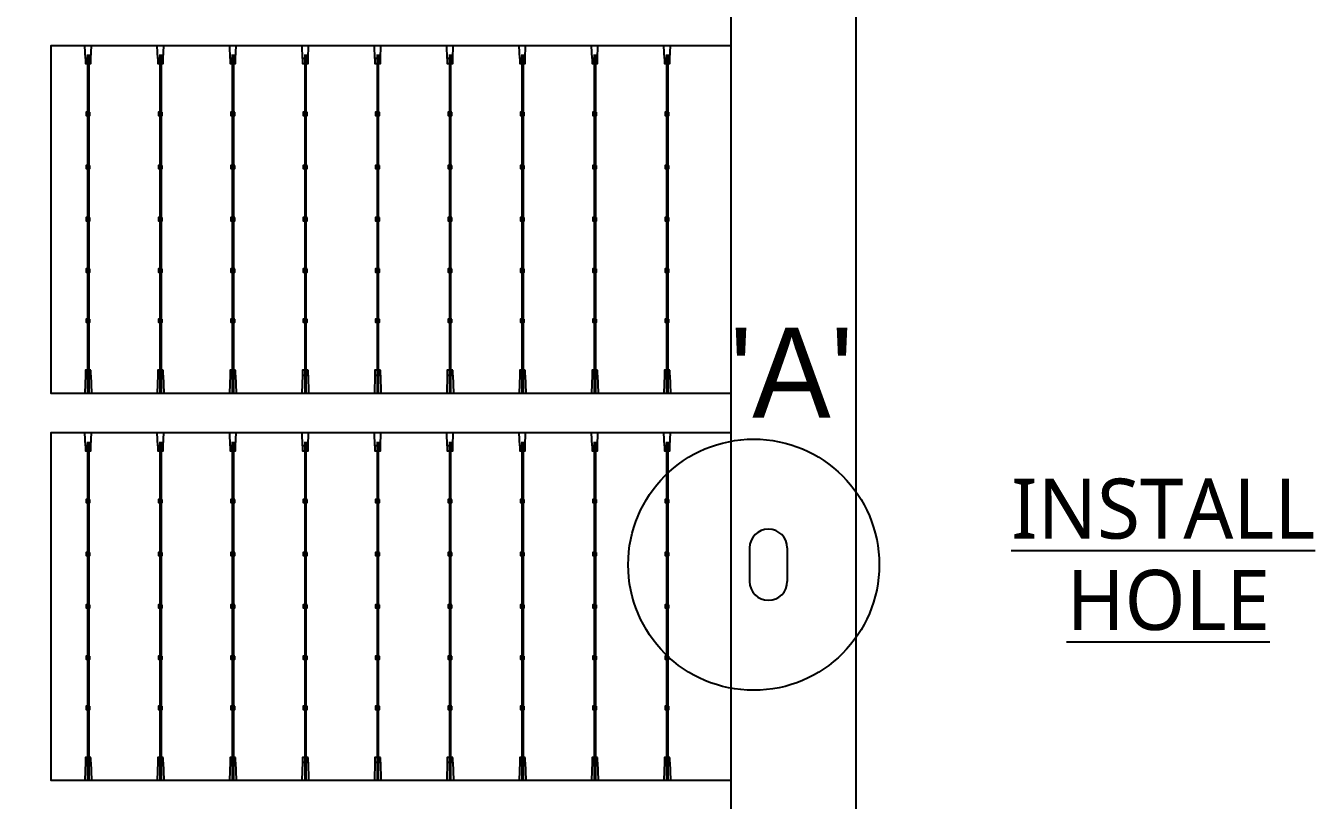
# Model space of a CAD drawing. Header units: millimetres. Extents: x 10297564 to 11610295, y -9287743 to -8409454.
# Drawn here: x 10436461 to 10440760, y -9098249 to -9095668 of the extents above; entities that cross this region are included whole.
import ezdxf

# ---------------------------------------------------------------- set-up
doc = ezdxf.new("R2010")
doc.units = ezdxf.units.MM
doc.header["$LTSCALE"] = 100
for name, color, linetype in [('dim', 7, 'Continuous'), ('E-TEXT', 7, 'Continuous'), ('E1', 1, 'Continuous')]:
    doc.layers.add(name, color=color, linetype=linetype)
doc.layers.add('Outline', color=5, linetype='Continuous', lineweight=25)
doc.styles.add('HL-S1', font='DotumChe.ttf')
doc.styles.add('MG', font='malgun.ttf')
doc.dimstyles.new('HL-100', dxfattribs={"dimscale": 100, "dimtxt": 3, "dimasz": 4, "dimexe": 2, "dimexo": 2, "dimgap": 1, "dimtad": 1, "dimdec": 0, "dimzin": 0, "dimlunit": 6, "dimtxsty": 'HL-S1', "dimblk": 'DOTSMALL', "dimcen": 4, "dimdle": 2, "dimclrd": 256, "dimclre": 256, "dimclrt": 4, "dimazin": 0, "dimtfac": 1, "dimtdec": 0, "dimtix": 1, "dimtmove": 2, "dimatfit": 3, "dimldrblk": 'DOTSMALL', "dimfxl": 1.5, "dimtolj": 1, "dimtzin": 0, "dimlwd": -1, "dimlwe": -1, "dimarcsym": 0})

# ---------------------------------------------------------------- blocks, each defined once
blk = doc.blocks.new('*D75')
at = {"layer": 'defpoints', "color": 0, "transparency": 16777216}
for p in [(10439230.2, -9073249.8), (10439230.2, -9073249.8), (10423426.7, -9107604.7)]:
    blk.add_point(p, dxfattribs=at)
at = {"layer": 'E1', "color": 1, "transparency": 16777216}
for p, q in [((10439593.6, -9073417), (10439593.6, -9073417)), ((10423593.8, -9107241.3), (10439063, -9073613.2)), ((10423790.1, -9107771.8), (10423790.1, -9107771.8))]:
    blk.add_line(p, q, dxfattribs=at)
for points in [[(10439002.4, -9073585.4), (10439123.6, -9073641.1), (10439230.2, -9073249.8)], [(10423533.3, -9107213.4), (10423654.4, -9107269.1), (10423426.7, -9107604.7)]]:
    blk.add_solid(points, dxfattribs=at)
at = {"layer": 'E1', "color": 7, "transparency": 16777216, "insert": (10430911.1, -9090235.3), "char_height": 500, "attachment_point": 5, "rotation": 65.2972, "style": 'MG'}
blk.add_mtext('\\A1;2711.1', dxfattribs=at)
blk = doc.blocks.new('_DotSmall')
at = {"color": 0, "linetype": 'ByBlock', "const_width": 0.5}
blk.add_lwpolyline([(-0.0625, 0, 1), (0.0625, 0, 1)], format="xyb", close=True, dxfattribs=at)

msp = doc.modelspace()

# ---------------------------------------------------------------- hatches: boundary and pattern name
at = {"true_color": 0x939598}
h = msp.add_hatch(color=252, dxfattribs=at)
h.dxf.hatch_style = 1
h.paths.add_polyline_path([(10436667.3, -9096892.3), (10436671.3, -9096892.3), (10436671.3, -9095763.9), (10436667.3, -9095763.9)])
h = msp.add_hatch(color=252, dxfattribs=at)
h.dxf.hatch_style = 1
h.paths.add_polyline_path([(10436908.6, -9096892.3), (10436912.6, -9096892.3), (10436912.6, -9095763.9), (10436908.6, -9095763.9)])
h = msp.add_hatch(color=252, dxfattribs=at)
h.dxf.hatch_style = 1
h.paths.add_polyline_path([(10437149.9, -9096892.3), (10437153.9, -9096892.3), (10437153.9, -9095763.9), (10437149.9, -9095763.9)])
h = msp.add_hatch(color=252, dxfattribs=at)
h.dxf.hatch_style = 1
h.paths.add_polyline_path([(10437391.2, -9096892.3), (10437395.2, -9096892.3), (10437395.2, -9095763.9), (10437391.2, -9095763.9)])
h = msp.add_hatch(color=252, dxfattribs=at)
h.dxf.hatch_style = 1
h.paths.add_polyline_path([(10437632.5, -9096892.3), (10437636.6, -9096892.3), (10437636.6, -9095763.9), (10437632.5, -9095763.9)])
h = msp.add_hatch(color=252, dxfattribs=at)
h.dxf.hatch_style = 1
h.paths.add_polyline_path([(10437873.8, -9096892.3), (10437877.9, -9096892.3), (10437877.9, -9095763.9), (10437873.8, -9095763.9)])
h = msp.add_hatch(color=252, dxfattribs=at)
h.dxf.hatch_style = 1
h.paths.add_polyline_path([(10438115.1, -9096892.3), (10438119.2, -9096892.3), (10438119.2, -9095763.9), (10438115.1, -9095763.9)])
h = msp.add_hatch(color=252, dxfattribs=at)
h.dxf.hatch_style = 1
h.paths.add_polyline_path([(10438356.4, -9096892.3), (10438360.5, -9096892.3), (10438360.5, -9095763.9), (10438356.4, -9095763.9)])
h = msp.add_hatch(color=252, dxfattribs=at)
h.dxf.hatch_style = 1
h.paths.add_polyline_path([(10438597.7, -9096892.3), (10438601.8, -9096892.3), (10438601.8, -9095763.9), (10438597.7, -9095763.9)])
h = msp.add_hatch(color=252, dxfattribs=at)
h.dxf.hatch_style = 1
h.paths.add_polyline_path([(10436667.3, -9098182.5), (10436671.3, -9098182.5), (10436671.3, -9097054.1), (10436667.3, -9097054.1)])
h = msp.add_hatch(color=252, dxfattribs=at)
h.dxf.hatch_style = 1
h.paths.add_polyline_path([(10436908.6, -9098182.5), (10436912.6, -9098182.5), (10436912.6, -9097054.1), (10436908.6, -9097054.1)])
h = msp.add_hatch(color=252, dxfattribs=at)
h.dxf.hatch_style = 1
h.paths.add_polyline_path([(10437149.9, -9098182.5), (10437153.9, -9098182.5), (10437153.9, -9097054.1), (10437149.9, -9097054.1)])
h = msp.add_hatch(color=252, dxfattribs=at)
h.dxf.hatch_style = 1
h.paths.add_polyline_path([(10437391.2, -9098182.5), (10437395.2, -9098182.5), (10437395.2, -9097054.1), (10437391.2, -9097054.1)])
h = msp.add_hatch(color=252, dxfattribs=at)
h.dxf.hatch_style = 1
h.paths.add_polyline_path([(10437632.5, -9098182.5), (10437636.6, -9098182.5), (10437636.6, -9097054.1), (10437632.5, -9097054.1)])
h = msp.add_hatch(color=252, dxfattribs=at)
h.dxf.hatch_style = 1
h.paths.add_polyline_path([(10437873.8, -9098182.5), (10437877.9, -9098182.5), (10437877.9, -9097054.1), (10437873.8, -9097054.1)])
h = msp.add_hatch(color=252, dxfattribs=at)
h.dxf.hatch_style = 1
h.paths.add_polyline_path([(10438115.1, -9098182.5), (10438119.2, -9098182.5), (10438119.2, -9097054.1), (10438115.1, -9097054.1)])
h = msp.add_hatch(color=252, dxfattribs=at)
h.dxf.hatch_style = 1
h.paths.add_polyline_path([(10438356.4, -9098182.5), (10438360.5, -9098182.5), (10438360.5, -9097054.1), (10438356.4, -9097054.1)])
h = msp.add_hatch(color=252, dxfattribs=at)
h.dxf.hatch_style = 1
h.paths.add_polyline_path([(10438597.7, -9098182.5), (10438601.8, -9098182.5), (10438601.8, -9097054.1), (10438597.7, -9097054.1)])

# ---------------------------------------------------------------- linework, layer by layer
for p, q in [((10439230.2, -9107604.7), (10439230.2, -9073235.9)), ((10438811.7, -9074108.7), (10438811.7, -9106731.9)), ((10436660.2, -9095777.8), (10436658.5, -9095734.6)), ((10436667.3, -9095763.9), (10436667.3, -9096892.3)), ((10436671.3, -9095763.9), (10436671.3, -9096892.3)), ((10436678.4, -9095777.8), (10436680.1, -9095734.6)), ((10436901.5, -9095777.8), (10436899.9, -9095734.6)), ((10436908.6, -9095763.9), (10436908.6, -9096892.3)), ((10436912.6, -9095763.9), (10436912.6, -9096892.3)), ((10436919.7, -9095777.8), (10436921.4, -9095734.6)), ((10437142.8, -9095777.8), (10437141.2, -9095734.6)), ((10437149.9, -9095763.9), (10437149.9, -9096892.3)), ((10437153.9, -9095763.9), (10437153.9, -9096892.3)), ((10437161, -9095777.8), (10437162.7, -9095734.6)), ((10437384.2, -9095777.8), (10437382.5, -9095734.6)), ((10437391.2, -9095763.9), (10437391.2, -9096892.3)), ((10437395.2, -9095763.9), (10437395.2, -9096892.3)), ((10437402.3, -9095777.8), (10437404, -9095734.6)), ((10437625.5, -9095777.8), (10437623.8, -9095734.6)), ((10437632.5, -9095763.9), (10437632.5, -9096892.3)), ((10437636.6, -9095763.9), (10437636.6, -9096892.3)), ((10437643.6, -9095777.8), (10437645.3, -9095734.6)), ((10437866.8, -9095777.8), (10437865.1, -9095734.6)), ((10437873.8, -9095763.9), (10437873.8, -9096892.3)), ((10437877.9, -9095763.9), (10437877.9, -9096892.3)), ((10437884.9, -9095777.8), (10437886.6, -9095734.6)), ((10438108.1, -9095777.8), (10438106.4, -9095734.6)), ((10438115.1, -9095763.9), (10438115.1, -9096892.3)), ((10438119.2, -9095763.9), (10438119.2, -9096892.3)), ((10438126.2, -9095777.8), (10438127.9, -9095734.6)), ((10438349.4, -9095777.8), (10438347.7, -9095734.6)), ((10438356.4, -9095763.9), (10438356.4, -9096892.3)), ((10438360.5, -9095763.9), (10438360.5, -9096892.3)), ((10438367.5, -9095777.8), (10438369.2, -9095734.6)), ((10438590.7, -9095777.8), (10438589, -9095734.6)), ((10438597.7, -9095763.9), (10438597.7, -9096892.3)), ((10438601.8, -9095763.9), (10438601.8, -9096892.3)), ((10438608.8, -9095777.8), (10438610.5, -9095734.6)), ((10436668.9, -9095956.4), (10436668.9, -9095793.9)), ((10436669.7, -9095956.4), (10436669.7, -9095793.9)), ((10436910.2, -9095956.4), (10436910.2, -9095793.9)), ((10436911, -9095956.4), (10436911, -9095793.9)), ((10437151.5, -9095956.4), (10437151.5, -9095793.9)), ((10437152.3, -9095956.4), (10437152.3, -9095793.9)), ((10437392.8, -9095956.4), (10437392.8, -9095793.9)), ((10437393.6, -9095956.4), (10437393.6, -9095793.9)), ((10437634.1, -9095956.4), (10437634.1, -9095793.9)), ((10437634.9, -9095956.4), (10437634.9, -9095793.9)), ((10437875.4, -9095956.4), (10437875.4, -9095793.9)), ((10437876.3, -9095956.4), (10437876.3, -9095793.9)), ((10438116.7, -9095956.4), (10438116.7, -9095793.9)), ((10438117.6, -9095956.4), (10438117.6, -9095793.9)), ((10438358, -9095956.4), (10438358, -9095793.9)), ((10438358.9, -9095956.4), (10438358.9, -9095793.9)), ((10438599.3, -9095956.4), (10438599.3, -9095793.9)), ((10438600.2, -9095956.4), (10438600.2, -9095793.9)), ((10436668.9, -9096307.3), (10436668.9, -9095966.8)), ((10436669.7, -9096307.3), (10436669.7, -9095966.8)), ((10436910.2, -9096307.3), (10436910.2, -9095966.8)), ((10436911, -9096307.3), (10436911, -9095966.8)), ((10437151.5, -9096307.3), (10437151.5, -9095966.8)), ((10437152.3, -9096307.3), (10437152.3, -9095966.8)), ((10437392.8, -9096307.3), (10437392.8, -9095966.8)), ((10437393.6, -9096307.3), (10437393.6, -9095966.8)), ((10437634.1, -9096307.3), (10437634.1, -9095966.8)), ((10437634.9, -9096307.3), (10437634.9, -9095966.8)), ((10437875.4, -9096307.3), (10437875.4, -9095966.8)), ((10437876.3, -9096307.3), (10437876.3, -9095966.8)), ((10438116.7, -9096307.3), (10438116.7, -9095966.8)), ((10438117.6, -9096307.3), (10438117.6, -9095966.8)), ((10438358, -9096307.3), (10438358, -9095966.8)), ((10438358.9, -9096307.3), (10438358.9, -9095966.8)), ((10438599.3, -9096307.3), (10438599.3, -9095966.8)), ((10438600.2, -9096307.3), (10438600.2, -9095966.8)), ((10436668.9, -9096831.4), (10436668.9, -9096317.8)), ((10436669.7, -9096831.4), (10436669.7, -9096317.8)), ((10436910.2, -9096831.4), (10436910.2, -9096317.8)), ((10436911, -9096831.4), (10436911, -9096317.8)), ((10437151.5, -9096831.4), (10437151.5, -9096317.8)), ((10437152.3, -9096831.4), (10437152.3, -9096317.8)), ((10437392.8, -9096831.4), (10437392.8, -9096317.8)), ((10437393.6, -9096831.4), (10437393.6, -9096317.8)), ((10437634.1, -9096831.4), (10437634.1, -9096317.8)), ((10437634.9, -9096831.4), (10437634.9, -9096317.8)), ((10437875.4, -9096831.4), (10437875.4, -9096317.8)), ((10437876.3, -9096831.4), (10437876.3, -9096317.8)), ((10438116.7, -9096831.4), (10438116.7, -9096317.8)), ((10438117.6, -9096831.4), (10438117.6, -9096317.8)), ((10438358, -9096831.4), (10438358, -9096317.8)), ((10438358.9, -9096831.4), (10438358.9, -9096317.8)), ((10438599.3, -9096478.6), (10438599.3, -9096317.8)), ((10438600.2, -9096478.6), (10438600.2, -9096317.8)), ((10438599.3, -9096831.4), (10438599.3, -9096489.1)), ((10438600.2, -9096831.4), (10438600.2, -9096489.1)), ((10436660.2, -9096832.1), (10436658.3, -9096892.3)), ((10436678.4, -9096832.1), (10436680.3, -9096892.3)), ((10436901.5, -9096832.1), (10436899.6, -9096892.3)), ((10436919.7, -9096832.1), (10436921.6, -9096892.3)), ((10437142.8, -9096832.1), (10437140.9, -9096892.3)), ((10437161, -9096832.1), (10437162.9, -9096892.3)), ((10437384.2, -9096832.1), (10437382.2, -9096892.3)), ((10437402.3, -9096832.1), (10437404.3, -9096892.3)), ((10437625.5, -9096832.1), (10437623.5, -9096892.3)), ((10437643.6, -9096832.1), (10437645.6, -9096892.3)), ((10437866.8, -9096832.1), (10437864.8, -9096892.3)), ((10437884.9, -9096832.1), (10437886.9, -9096892.3)), ((10438108.1, -9096832.1), (10438106.1, -9096892.3)), ((10438126.2, -9096832.1), (10438128.2, -9096892.3)), ((10438349.4, -9096832.1), (10438347.4, -9096892.3)), ((10438367.5, -9096832.1), (10438369.5, -9096892.3)), ((10438590.7, -9096832.1), (10438588.7, -9096892.3)), ((10438608.8, -9096832.1), (10438610.8, -9096892.3)), ((10436660.2, -9097068.1), (10436658.5, -9097024.8)), ((10436667.3, -9097054.1), (10436667.3, -9098182.5)), ((10436671.3, -9097054.1), (10436671.3, -9098182.5)), ((10436678.4, -9097068.1), (10436680.1, -9097024.8)), ((10436901.5, -9097068.1), (10436899.9, -9097024.8)), ((10436908.6, -9097054.1), (10436908.6, -9098182.5)), ((10436912.6, -9097054.1), (10436912.6, -9098182.5)), ((10436919.7, -9097068.1), (10436921.4, -9097024.8)), ((10437142.8, -9097068.1), (10437141.2, -9097024.8)), ((10437149.9, -9097054.1), (10437149.9, -9098182.5)), ((10437153.9, -9097054.1), (10437153.9, -9098182.5)), ((10437161, -9097068.1), (10437162.7, -9097024.8)), ((10437384.2, -9097068.1), (10437382.5, -9097024.8)), ((10437391.2, -9097054.1), (10437391.2, -9098182.5)), ((10437395.2, -9097054.1), (10437395.2, -9098182.5)), ((10437402.3, -9097068.1), (10437404, -9097024.8)), ((10437625.5, -9097068.1), (10437623.8, -9097024.8)), ((10437632.5, -9097054.1), (10437632.5, -9098182.5)), ((10437636.6, -9097054.1), (10437636.6, -9098182.5)), ((10437643.6, -9097068.1), (10437645.3, -9097024.8)), ((10437866.8, -9097068.1), (10437865.1, -9097024.8)), ((10437873.8, -9097054.1), (10437873.8, -9098182.5)), ((10437877.9, -9097054.1), (10437877.9, -9098182.5)), ((10437884.9, -9097068.1), (10437886.6, -9097024.8)), ((10438108.1, -9097068.1), (10438106.4, -9097024.8)), ((10438115.1, -9097054.1), (10438115.1, -9098182.5)), ((10438119.2, -9097054.1), (10438119.2, -9098182.5)), ((10438126.2, -9097068.1), (10438127.9, -9097024.8)), ((10438349.4, -9097068.1), (10438347.7, -9097024.8)), ((10438356.4, -9097054.1), (10438356.4, -9098182.5)), ((10438360.5, -9097054.1), (10438360.5, -9098182.5)), ((10438367.5, -9097068.1), (10438369.2, -9097024.8)), ((10438590.7, -9097068.1), (10438589, -9097024.8)), ((10438597.7, -9097054.1), (10438597.7, -9098182.5)), ((10438601.8, -9097054.1), (10438601.8, -9098182.5)), ((10438608.8, -9097068.1), (10438610.5, -9097024.8)), ((10436668.9, -9097246.6), (10436668.9, -9097084.1)), ((10436669.7, -9097246.6), (10436669.7, -9097084.1)), ((10436910.2, -9097246.6), (10436910.2, -9097084.1)), ((10436911, -9097246.6), (10436911, -9097084.1)), ((10437151.5, -9097246.6), (10437151.5, -9097084.1)), ((10437152.3, -9097246.6), (10437152.3, -9097084.1)), ((10437392.8, -9097246.6), (10437392.8, -9097084.1)), ((10437393.6, -9097246.6), (10437393.6, -9097084.1)), ((10437634.1, -9097246.6), (10437634.1, -9097084.1)), ((10437634.9, -9097246.6), (10437634.9, -9097084.1)), ((10437875.4, -9097246.6), (10437875.4, -9097084.1)), ((10437876.3, -9097246.6), (10437876.3, -9097084.1)), ((10438116.7, -9097246.6), (10438116.7, -9097084.1)), ((10438117.6, -9097246.6), (10438117.6, -9097084.1)), ((10438358, -9097246.6), (10438358, -9097084.1)), ((10438358.9, -9097246.6), (10438358.9, -9097084.1)), ((10438599.3, -9097246.6), (10438599.3, -9097084.1)), ((10438600.2, -9097246.6), (10438600.2, -9097084.1)), ((10436668.9, -9097597.6), (10436668.9, -9097257.1)), ((10436669.7, -9097597.6), (10436669.7, -9097257.1)), ((10436910.2, -9097597.6), (10436910.2, -9097257.1)), ((10436911, -9097597.6), (10436911, -9097257.1)), ((10437151.5, -9097597.6), (10437151.5, -9097257.1)), ((10437152.3, -9097597.6), (10437152.3, -9097257.1)), ((10437392.8, -9097597.6), (10437392.8, -9097257.1)), ((10437393.6, -9097597.6), (10437393.6, -9097257.1)), ((10437634.1, -9097597.6), (10437634.1, -9097257.1)), ((10437634.9, -9097597.6), (10437634.9, -9097257.1)), ((10437875.4, -9097597.6), (10437875.4, -9097257.1)), ((10437876.3, -9097597.6), (10437876.3, -9097257.1)), ((10438116.7, -9097597.6), (10438116.7, -9097257.1)), ((10438117.6, -9097597.6), (10438117.6, -9097257.1)), ((10438358, -9097597.6), (10438358, -9097257.1)), ((10438358.9, -9097597.6), (10438358.9, -9097257.1)), ((10438599.3, -9097597.6), (10438599.3, -9097257.1)), ((10438600.2, -9097597.6), (10438600.2, -9097257.1)), ((10438874.5, -9097408.3), (10438874.5, -9097519.9)), ((10439000, -9097408.3), (10439000, -9097519.9)), ((10436668.9, -9098121.6), (10436668.9, -9097608)), ((10436669.7, -9098121.6), (10436669.7, -9097608)), ((10436910.2, -9098121.6), (10436910.2, -9097608)), ((10436911, -9098121.6), (10436911, -9097608)), ((10437151.5, -9098121.6), (10437151.5, -9097608)), ((10437152.3, -9098121.6), (10437152.3, -9097608)), ((10437392.8, -9098121.6), (10437392.8, -9097608)), ((10437393.6, -9098121.6), (10437393.6, -9097608)), ((10437634.1, -9098121.6), (10437634.1, -9097608)), ((10437634.9, -9098121.6), (10437634.9, -9097608)), ((10437875.4, -9098121.6), (10437875.4, -9097608)), ((10437876.3, -9098121.6), (10437876.3, -9097608)), ((10438116.7, -9098121.6), (10438116.7, -9097608)), ((10438117.6, -9098121.6), (10438117.6, -9097608)), ((10438358, -9098121.6), (10438358, -9097608)), ((10438358.9, -9098121.6), (10438358.9, -9097608)), ((10438599.3, -9097768.8), (10438599.3, -9097608)), ((10438600.2, -9097768.8), (10438600.2, -9097608)), ((10438599.3, -9098121.6), (10438599.3, -9097779.3)), ((10438600.2, -9098121.6), (10438600.2, -9097779.3)), ((10436660.2, -9098122.3), (10436658.3, -9098182.5)), ((10436678.4, -9098122.3), (10436680.3, -9098182.5)), ((10436901.5, -9098122.3), (10436899.6, -9098182.5)), ((10436919.7, -9098122.3), (10436921.6, -9098182.5)), ((10437142.8, -9098122.3), (10437140.9, -9098182.5)), ((10437161, -9098122.3), (10437162.9, -9098182.5)), ((10437384.2, -9098122.3), (10437382.2, -9098182.5)), ((10437402.3, -9098122.3), (10437404.3, -9098182.5)), ((10437625.5, -9098122.3), (10437623.5, -9098182.5)), ((10437643.6, -9098122.3), (10437645.6, -9098182.5)), ((10437866.8, -9098122.3), (10437864.8, -9098182.5)), ((10437884.9, -9098122.3), (10437886.9, -9098182.5)), ((10438108.1, -9098122.3), (10438106.1, -9098182.5)), ((10438126.2, -9098122.3), (10438128.2, -9098182.5)), ((10438349.4, -9098122.3), (10438347.4, -9098182.5)), ((10438367.5, -9098122.3), (10438369.5, -9098182.5)), ((10438590.7, -9098122.3), (10438588.7, -9098182.5)), ((10438608.8, -9098122.3), (10438610.8, -9098182.5))]:
    msp.add_line(p, q)
at = {"color": 4}
for points in [[(10436678.4, -9095777.8), (10436660.2, -9095777.8), (10436660.2, -9095793.9), (10436678.4, -9095793.9)], [(10436919.7, -9095777.8), (10436901.5, -9095777.8), (10436901.5, -9095793.9), (10436919.7, -9095793.9)], [(10437161, -9095777.8), (10437142.8, -9095777.8), (10437142.8, -9095793.9), (10437161, -9095793.9)], [(10437402.3, -9095777.8), (10437384.2, -9095777.8), (10437384.2, -9095793.9), (10437402.3, -9095793.9)], [(10437643.6, -9095777.8), (10437625.5, -9095777.8), (10437625.5, -9095793.9), (10437643.6, -9095793.9)], [(10437884.9, -9095777.8), (10437866.8, -9095777.8), (10437866.8, -9095793.9), (10437884.9, -9095793.9)], [(10438126.2, -9095777.8), (10438108.1, -9095777.8), (10438108.1, -9095793.9), (10438126.2, -9095793.9)], [(10438367.5, -9095777.8), (10438349.4, -9095777.8), (10438349.4, -9095793.9), (10438367.5, -9095793.9)], [(10438608.8, -9095777.8), (10438590.7, -9095777.8), (10438590.7, -9095793.9), (10438608.8, -9095793.9)], [(10436675.2, -9095956.4), (10436662.7, -9095956.4), (10436662.7, -9095966.8), (10436675.2, -9095966.8)], [(10436916.5, -9095956.4), (10436904, -9095956.4), (10436904, -9095966.8), (10436916.5, -9095966.8)], [(10437157.8, -9095956.4), (10437145.3, -9095956.4), (10437145.3, -9095966.8), (10437157.8, -9095966.8)], [(10437399.1, -9095956.4), (10437386.6, -9095956.4), (10437386.6, -9095966.8), (10437399.1, -9095966.8)], [(10437640.5, -9095956.4), (10437627.9, -9095956.4), (10437627.9, -9095966.8), (10437640.5, -9095966.8)], [(10437881.8, -9095956.4), (10437869.2, -9095956.4), (10437869.2, -9095966.8), (10437881.8, -9095966.8)], [(10438123.1, -9095956.4), (10438110.5, -9095956.4), (10438110.5, -9095966.8), (10438123.1, -9095966.8)], [(10438364.4, -9095956.4), (10438351.8, -9095956.4), (10438351.8, -9095966.8), (10438364.4, -9095966.8)], [(10438605.7, -9095956.4), (10438593.1, -9095956.4), (10438593.1, -9095966.8), (10438605.7, -9095966.8)], [(10436675.2, -9096133.3), (10436662.7, -9096133.3), (10436662.7, -9096143.7), (10436675.2, -9096143.7)], [(10436916.5, -9096133.3), (10436904, -9096133.3), (10436904, -9096143.7), (10436916.5, -9096143.7)], [(10437157.8, -9096133.3), (10437145.3, -9096133.3), (10437145.3, -9096143.7), (10437157.8, -9096143.7)], [(10437399.1, -9096133.3), (10437386.6, -9096133.3), (10437386.6, -9096143.7), (10437399.1, -9096143.7)], [(10437640.5, -9096133.3), (10437627.9, -9096133.3), (10437627.9, -9096143.7), (10437640.5, -9096143.7)], [(10437881.8, -9096133.3), (10437869.2, -9096133.3), (10437869.2, -9096143.7), (10437881.8, -9096143.7)], [(10438123.1, -9096133.3), (10438110.5, -9096133.3), (10438110.5, -9096143.7), (10438123.1, -9096143.7)], [(10438364.4, -9096133.3), (10438351.8, -9096133.3), (10438351.8, -9096143.7), (10438364.4, -9096143.7)], [(10438605.7, -9096133.3), (10438593.1, -9096133.3), (10438593.1, -9096143.7), (10438605.7, -9096143.7)], [(10436675.2, -9096307.3), (10436662.7, -9096307.3), (10436662.7, -9096317.8), (10436675.2, -9096317.8)], [(10436916.5, -9096307.3), (10436904, -9096307.3), (10436904, -9096317.8), (10436916.5, -9096317.8)], [(10437157.8, -9096307.3), (10437145.3, -9096307.3), (10437145.3, -9096317.8), (10437157.8, -9096317.8)], [(10437399.1, -9096307.3), (10437386.6, -9096307.3), (10437386.6, -9096317.8), (10437399.1, -9096317.8)], [(10437640.5, -9096307.3), (10437627.9, -9096307.3), (10437627.9, -9096317.8), (10437640.5, -9096317.8)], [(10437881.8, -9096307.3), (10437869.2, -9096307.3), (10437869.2, -9096317.8), (10437881.8, -9096317.8)], [(10438123.1, -9096307.3), (10438110.5, -9096307.3), (10438110.5, -9096317.8), (10438123.1, -9096317.8)], [(10438364.4, -9096307.3), (10438351.8, -9096307.3), (10438351.8, -9096317.8), (10438364.4, -9096317.8)], [(10438605.7, -9096307.3), (10438593.1, -9096307.3), (10438593.1, -9096317.8), (10438605.7, -9096317.8)], [(10436675.2, -9096478.6), (10436662.7, -9096478.6), (10436662.7, -9096489.1), (10436675.2, -9096489.1)], [(10436916.5, -9096478.6), (10436904, -9096478.6), (10436904, -9096489.1), (10436916.5, -9096489.1)], [(10437157.8, -9096478.6), (10437145.3, -9096478.6), (10437145.3, -9096489.1), (10437157.8, -9096489.1)], [(10437399.1, -9096478.6), (10437386.6, -9096478.6), (10437386.6, -9096489.1), (10437399.1, -9096489.1)], [(10437640.5, -9096478.6), (10437627.9, -9096478.6), (10437627.9, -9096489.1), (10437640.5, -9096489.1)], [(10437881.8, -9096478.6), (10437869.2, -9096478.6), (10437869.2, -9096489.1), (10437881.8, -9096489.1)], [(10438123.1, -9096478.6), (10438110.5, -9096478.6), (10438110.5, -9096489.1), (10438123.1, -9096489.1)], [(10438364.4, -9096478.6), (10438351.8, -9096478.6), (10438351.8, -9096489.1), (10438364.4, -9096489.1)], [(10438605.7, -9096478.6), (10438593.1, -9096478.6), (10438593.1, -9096489.1), (10438605.7, -9096489.1)], [(10436675.2, -9096645.7), (10436662.7, -9096645.7), (10436662.7, -9096656.2), (10436675.2, -9096656.2)], [(10436916.5, -9096645.7), (10436904, -9096645.7), (10436904, -9096656.2), (10436916.5, -9096656.2)], [(10437157.8, -9096645.7), (10437145.3, -9096645.7), (10437145.3, -9096656.2), (10437157.8, -9096656.2)], [(10437399.1, -9096645.7), (10437386.6, -9096645.7), (10437386.6, -9096656.2), (10437399.1, -9096656.2)], [(10437640.5, -9096645.7), (10437627.9, -9096645.7), (10437627.9, -9096656.2), (10437640.5, -9096656.2)], [(10437881.8, -9096645.7), (10437869.2, -9096645.7), (10437869.2, -9096656.2), (10437881.8, -9096656.2)], [(10438123.1, -9096645.7), (10438110.5, -9096645.7), (10438110.5, -9096656.2), (10438123.1, -9096656.2)], [(10438364.4, -9096645.7), (10438351.8, -9096645.7), (10438351.8, -9096656.2), (10438364.4, -9096656.2)], [(10438605.7, -9096645.7), (10438593.1, -9096645.7), (10438593.1, -9096656.2), (10438605.7, -9096656.2)], [(10436678.4, -9096816), (10436660.2, -9096816), (10436660.2, -9096832.1), (10436678.4, -9096832.1)], [(10436919.7, -9096816), (10436901.5, -9096816), (10436901.5, -9096832.1), (10436919.7, -9096832.1)], [(10437161, -9096816), (10437142.8, -9096816), (10437142.8, -9096832.1), (10437161, -9096832.1)], [(10437402.3, -9096816), (10437384.2, -9096816), (10437384.2, -9096832.1), (10437402.3, -9096832.1)], [(10437643.6, -9096816), (10437625.5, -9096816), (10437625.5, -9096832.1), (10437643.6, -9096832.1)], [(10437884.9, -9096816), (10437866.8, -9096816), (10437866.8, -9096832.1), (10437884.9, -9096832.1)], [(10438126.2, -9096816), (10438108.1, -9096816), (10438108.1, -9096832.1), (10438126.2, -9096832.1)], [(10438367.5, -9096816), (10438349.4, -9096816), (10438349.4, -9096832.1), (10438367.5, -9096832.1)], [(10438608.8, -9096816), (10438590.7, -9096816), (10438590.7, -9096832.1), (10438608.8, -9096832.1)], [(10436678.4, -9097068.1), (10436660.2, -9097068.1), (10436660.2, -9097084.1), (10436678.4, -9097084.1)], [(10436919.7, -9097068.1), (10436901.5, -9097068.1), (10436901.5, -9097084.1), (10436919.7, -9097084.1)], [(10437161, -9097068.1), (10437142.8, -9097068.1), (10437142.8, -9097084.1), (10437161, -9097084.1)], [(10437402.3, -9097068.1), (10437384.2, -9097068.1), (10437384.2, -9097084.1), (10437402.3, -9097084.1)], [(10437643.6, -9097068.1), (10437625.5, -9097068.1), (10437625.5, -9097084.1), (10437643.6, -9097084.1)], [(10437884.9, -9097068.1), (10437866.8, -9097068.1), (10437866.8, -9097084.1), (10437884.9, -9097084.1)], [(10438126.2, -9097068.1), (10438108.1, -9097068.1), (10438108.1, -9097084.1), (10438126.2, -9097084.1)], [(10438367.5, -9097068.1), (10438349.4, -9097068.1), (10438349.4, -9097084.1), (10438367.5, -9097084.1)], [(10438608.8, -9097068.1), (10438590.7, -9097068.1), (10438590.7, -9097084.1), (10438608.8, -9097084.1)], [(10436675.2, -9097246.6), (10436662.7, -9097246.6), (10436662.7, -9097257.1), (10436675.2, -9097257.1)], [(10436916.5, -9097246.6), (10436904, -9097246.6), (10436904, -9097257.1), (10436916.5, -9097257.1)], [(10437157.8, -9097246.6), (10437145.3, -9097246.6), (10437145.3, -9097257.1), (10437157.8, -9097257.1)], [(10437399.1, -9097246.6), (10437386.6, -9097246.6), (10437386.6, -9097257.1), (10437399.1, -9097257.1)], [(10437640.5, -9097246.6), (10437627.9, -9097246.6), (10437627.9, -9097257.1), (10437640.5, -9097257.1)], [(10437881.8, -9097246.6), (10437869.2, -9097246.6), (10437869.2, -9097257.1), (10437881.8, -9097257.1)], [(10438123.1, -9097246.6), (10438110.5, -9097246.6), (10438110.5, -9097257.1), (10438123.1, -9097257.1)], [(10438364.4, -9097246.6), (10438351.8, -9097246.6), (10438351.8, -9097257.1), (10438364.4, -9097257.1)], [(10438605.7, -9097246.6), (10438593.1, -9097246.6), (10438593.1, -9097257.1), (10438605.7, -9097257.1)], [(10436675.2, -9097423.5), (10436662.7, -9097423.5), (10436662.7, -9097433.9), (10436675.2, -9097433.9)], [(10436916.5, -9097423.5), (10436904, -9097423.5), (10436904, -9097433.9), (10436916.5, -9097433.9)], [(10437157.8, -9097423.5), (10437145.3, -9097423.5), (10437145.3, -9097433.9), (10437157.8, -9097433.9)], [(10437399.1, -9097423.5), (10437386.6, -9097423.5), (10437386.6, -9097433.9), (10437399.1, -9097433.9)], [(10437640.5, -9097423.5), (10437627.9, -9097423.5), (10437627.9, -9097433.9), (10437640.5, -9097433.9)], [(10437881.8, -9097423.5), (10437869.2, -9097423.5), (10437869.2, -9097433.9), (10437881.8, -9097433.9)], [(10438123.1, -9097423.5), (10438110.5, -9097423.5), (10438110.5, -9097433.9), (10438123.1, -9097433.9)], [(10438364.4, -9097423.5), (10438351.8, -9097423.5), (10438351.8, -9097433.9), (10438364.4, -9097433.9)], [(10438605.7, -9097423.5), (10438593.1, -9097423.5), (10438593.1, -9097433.9), (10438605.7, -9097433.9)], [(10436675.2, -9097597.6), (10436662.7, -9097597.6), (10436662.7, -9097608), (10436675.2, -9097608)], [(10436916.5, -9097597.6), (10436904, -9097597.6), (10436904, -9097608), (10436916.5, -9097608)], [(10437157.8, -9097597.6), (10437145.3, -9097597.6), (10437145.3, -9097608), (10437157.8, -9097608)], [(10437399.1, -9097597.6), (10437386.6, -9097597.6), (10437386.6, -9097608), (10437399.1, -9097608)], [(10437640.5, -9097597.6), (10437627.9, -9097597.6), (10437627.9, -9097608), (10437640.5, -9097608)], [(10437881.8, -9097597.6), (10437869.2, -9097597.6), (10437869.2, -9097608), (10437881.8, -9097608)], [(10438123.1, -9097597.6), (10438110.5, -9097597.6), (10438110.5, -9097608), (10438123.1, -9097608)], [(10438364.4, -9097597.6), (10438351.8, -9097597.6), (10438351.8, -9097608), (10438364.4, -9097608)], [(10438605.7, -9097597.6), (10438593.1, -9097597.6), (10438593.1, -9097608), (10438605.7, -9097608)], [(10436675.2, -9097768.8), (10436662.7, -9097768.8), (10436662.7, -9097779.3), (10436675.2, -9097779.3)], [(10436916.5, -9097768.8), (10436904, -9097768.8), (10436904, -9097779.3), (10436916.5, -9097779.3)], [(10437157.8, -9097768.8), (10437145.3, -9097768.8), (10437145.3, -9097779.3), (10437157.8, -9097779.3)], [(10437399.1, -9097768.8), (10437386.6, -9097768.8), (10437386.6, -9097779.3), (10437399.1, -9097779.3)], [(10437640.5, -9097768.8), (10437627.9, -9097768.8), (10437627.9, -9097779.3), (10437640.5, -9097779.3)], [(10437881.8, -9097768.8), (10437869.2, -9097768.8), (10437869.2, -9097779.3), (10437881.8, -9097779.3)], [(10438123.1, -9097768.8), (10438110.5, -9097768.8), (10438110.5, -9097779.3), (10438123.1, -9097779.3)], [(10438364.4, -9097768.8), (10438351.8, -9097768.8), (10438351.8, -9097779.3), (10438364.4, -9097779.3)], [(10438605.7, -9097768.8), (10438593.1, -9097768.8), (10438593.1, -9097779.3), (10438605.7, -9097779.3)], [(10436675.2, -9097935.9), (10436662.7, -9097935.9), (10436662.7, -9097946.4), (10436675.2, -9097946.4)], [(10436916.5, -9097935.9), (10436904, -9097935.9), (10436904, -9097946.4), (10436916.5, -9097946.4)], [(10437157.8, -9097935.9), (10437145.3, -9097935.9), (10437145.3, -9097946.4), (10437157.8, -9097946.4)], [(10437399.1, -9097935.9), (10437386.6, -9097935.9), (10437386.6, -9097946.4), (10437399.1, -9097946.4)], [(10437640.5, -9097935.9), (10437627.9, -9097935.9), (10437627.9, -9097946.4), (10437640.5, -9097946.4)], [(10437881.8, -9097935.9), (10437869.2, -9097935.9), (10437869.2, -9097946.4), (10437881.8, -9097946.4)], [(10438123.1, -9097935.9), (10438110.5, -9097935.9), (10438110.5, -9097946.4), (10438123.1, -9097946.4)], [(10438364.4, -9097935.9), (10438351.8, -9097935.9), (10438351.8, -9097946.4), (10438364.4, -9097946.4)], [(10438605.7, -9097935.9), (10438593.1, -9097935.9), (10438593.1, -9097946.4), (10438605.7, -9097946.4)], [(10436678.4, -9098106.2), (10436660.2, -9098106.2), (10436660.2, -9098122.3), (10436678.4, -9098122.3)], [(10436919.7, -9098106.2), (10436901.5, -9098106.2), (10436901.5, -9098122.3), (10436919.7, -9098122.3)], [(10437161, -9098106.2), (10437142.8, -9098106.2), (10437142.8, -9098122.3), (10437161, -9098122.3)], [(10437402.3, -9098106.2), (10437384.2, -9098106.2), (10437384.2, -9098122.3), (10437402.3, -9098122.3)], [(10437643.6, -9098106.2), (10437625.5, -9098106.2), (10437625.5, -9098122.3), (10437643.6, -9098122.3)], [(10437884.9, -9098106.2), (10437866.8, -9098106.2), (10437866.8, -9098122.3), (10437884.9, -9098122.3)], [(10438126.2, -9098106.2), (10438108.1, -9098106.2), (10438108.1, -9098122.3), (10438126.2, -9098122.3)], [(10438367.5, -9098106.2), (10438349.4, -9098106.2), (10438349.4, -9098122.3), (10438367.5, -9098122.3)], [(10438608.8, -9098106.2), (10438590.7, -9098106.2), (10438590.7, -9098122.3), (10438608.8, -9098122.3)]]:
    msp.add_lwpolyline(points, close=True, dxfattribs=at)
at = {"color": 1}
msp.add_circle((10438888.4, -9097464.1), 418.5, dxfattribs=at)
for centre, start, end in [((10438937.3, -9097408.3), 0, 180), ((10438937.3, -9097519.9), 180, 0)]:
    msp.add_arc(centre, 62.8, start, end)
at = {"layer": 'Outline'}
for points in [[(10438811.7, -9095734.6), (10436545, -9095734.6), (10436545, -9096892.3), (10438811.7, -9096892.3)], [(10438811.7, -9097024.8), (10436545, -9097024.8), (10436545, -9098182.5), (10438811.7, -9098182.5)]]:
    msp.add_lwpolyline(points, dxfattribs=at)

# ---------------------------------------------------------------- texts
at = {"layer": 'dim', "style": 'MG'}
for s, p in [('%%UINSTALL', (10439746.9, -9097377.2)), ('%%UHOLE', (10439931.8, -9097681.6))]:
    msp.add_text(s, height=200, dxfattribs=at).set_placement(p)
at = {"layer": 'E-TEXT', "color": 1, "insert": (10439014.3, -9096673.7), "char_height": 300, "width": 1647.066, "attachment_point": 2, "line_spacing_factor": 0.9, "style": 'MG'}
msp.add_mtext("{\\f@Dotum|b0|i0|c129|p50;'A'}", dxfattribs=at)

# ---------------------------------------------------------------- dimensions: what is measured, and where the dimension line sits
at = {"layer": 'E1'}
dim = msp.add_aligned_dim(p1=(10423426.7, -9107604.7), p2=(10439230.2, -9073249.8), distance=0, text='2711.1', dimstyle='HL-100', override={"dimscale": 200, "dimtxt": 2.5, "dimasz": 2, "dimtxsty": 'MG', "dimsah": 1, "dimclrd": 1, "dimclre": 1, "dimclrt": 7}, dxfattribs=at)
dim.commit()
dim.dimension.update_dxf_attribs({"geometry": '*D75', "text_midpoint": (10430911.1, -9090235.3)})

doc.saveas('drawing.dxf')
